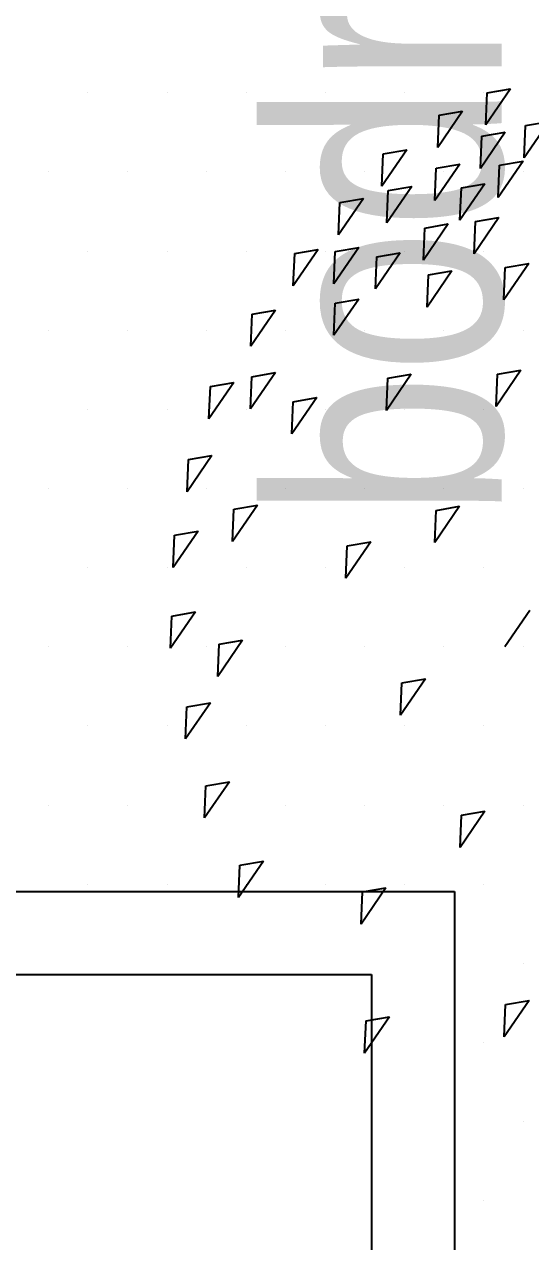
# Model space of a CAD drawing. Header units: millimetres. Extents: x 43168.9 to 43194.6, y -25545.1 to -25543.4.
# Drawn here: x 43172.2753 to 43172.2997, y -25544.6557 to -25544.5971 of the extents above; entities that cross this region are included whole.
import ezdxf

# ---------------------------------------------------------------- set-up
doc = ezdxf.new("R2010")
doc.units = ezdxf.units.MM
doc.header["$LTSCALE"] = 200
doc.layers.add('agac_sgh', color=7, linetype='Continuous', true_color=0x244700)
doc.layers.add('cim_sgh', color=7, linetype='Continuous', true_color=0x248f00)
for name, color, linetype in [('merdi_sgh', 3, 'Continuous'), ('vaziyet-01_sgh', 33, 'Continuous'), ('yazi-merdi_sgh', 9, 'Continuous')]:
    doc.layers.add(name, color=color, linetype=linetype)
doc.styles.add('text2', font='arial.ttf')

msp = doc.modelspace()

# ---------------------------------------------------------------- linework, layer by layer
at = {"layer": 'agac_sgh', "color": 0}
for p, q in [((43172.298758, -25544.600245), (43172.297559, -25544.601991)), ((43172.297626, -25544.600441), (43172.298758, -25544.600245)), ((43172.297559, -25544.601991), (43172.297626, -25544.600441)), ((43172.296444, -25544.601322), (43172.295245, -25544.603068)), ((43172.295245, -25544.603068), (43172.295312, -25544.601518)), ((43172.295312, -25544.601518), (43172.296444, -25544.601322)), ((43172.300611, -25544.601824), (43172.299412, -25544.60357)), ((43172.299412, -25544.60357), (43172.299479, -25544.60202)), ((43172.299479, -25544.60202), (43172.300611, -25544.601824)), ((43172.298498, -25544.602335), (43172.297299, -25544.604081)), ((43172.297299, -25544.604081), (43172.297367, -25544.602531)), ((43172.297367, -25544.602531), (43172.298498, -25544.602335)), ((43172.293753, -25544.603189), (43172.292554, -25544.604935)), ((43172.292621, -25544.603385), (43172.293753, -25544.603189)), ((43172.292554, -25544.604935), (43172.292621, -25544.603385)), ((43172.299354, -25544.603733), (43172.298155, -25544.605478)), ((43172.298222, -25544.603929), (43172.299354, -25544.603733)), ((43172.29631, -25544.603873), (43172.295111, -25544.605619)), ((43172.295111, -25544.605619), (43172.295178, -25544.604069)), ((43172.295178, -25544.604069), (43172.29631, -25544.603873)), ((43172.298155, -25544.605478), (43172.298222, -25544.603929)), ((43172.293996, -25544.60495), (43172.292797, -25544.606696)), ((43172.292864, -25544.605146), (43172.293996, -25544.60495)), ((43172.297518, -25544.604824), (43172.296318, -25544.606569)), ((43172.296318, -25544.606569), (43172.296386, -25544.60502)), ((43172.296386, -25544.60502), (43172.297518, -25544.604824)), ((43172.291665, -25544.605531), (43172.290466, -25544.607277)), ((43172.290533, -25544.605727), (43172.291665, -25544.605531)), ((43172.292797, -25544.606696), (43172.292864, -25544.605146)), ((43172.290466, -25544.607277), (43172.290533, -25544.605727)), ((43172.295753, -25544.606756), (43172.294554, -25544.608501)), ((43172.294621, -25544.606952), (43172.295753, -25544.606756)), ((43172.298197, -25544.606445), (43172.296998, -25544.60819)), ((43172.296998, -25544.60819), (43172.297065, -25544.606641)), ((43172.297065, -25544.606641), (43172.298197, -25544.606445)), ((43172.294554, -25544.608501), (43172.294621, -25544.606952)), ((43172.291439, -25544.607889), (43172.29024, -25544.609634)), ((43172.290307, -25544.608085), (43172.291439, -25544.607889)), ((43172.28949, -25544.607985), (43172.28829, -25544.60973)), ((43172.28829, -25544.60973), (43172.288358, -25544.608181)), ((43172.288358, -25544.608181), (43172.28949, -25544.607985)), ((43172.29024, -25544.609634), (43172.290307, -25544.608085)), ((43172.293443, -25544.608138), (43172.292244, -25544.609883)), ((43172.292244, -25544.609883), (43172.292311, -25544.608334)), ((43172.292311, -25544.608334), (43172.293443, -25544.608138)), ((43172.295933, -25544.609011), (43172.294734, -25544.610756)), ((43172.294801, -25544.609207), (43172.295933, -25544.609011)), ((43172.29963, -25544.60866), (43172.298431, -25544.610406)), ((43172.298431, -25544.610406), (43172.298499, -25544.608856)), ((43172.298499, -25544.608856), (43172.29963, -25544.60866)), ((43172.294734, -25544.610756), (43172.294801, -25544.609207)), ((43172.28744, -25544.6109), (43172.286241, -25544.612646)), ((43172.286308, -25544.611096), (43172.28744, -25544.6109)), ((43172.291443, -25544.610368), (43172.290244, -25544.612113)), ((43172.290244, -25544.612113), (43172.290311, -25544.610564)), ((43172.290311, -25544.610564), (43172.291443, -25544.610368)), ((43172.286241, -25544.612646), (43172.286308, -25544.611096)), ((43172.299253, -25544.613798), (43172.298054, -25544.615543)), ((43172.298121, -25544.613994), (43172.299253, -25544.613798)), ((43172.285427, -25544.614388), (43172.284228, -25544.616134)), ((43172.284295, -25544.614584), (43172.285427, -25544.614388)), ((43172.287431, -25544.613913), (43172.286232, -25544.615658)), ((43172.286232, -25544.615658), (43172.286299, -25544.614109)), ((43172.286299, -25544.614109), (43172.287431, -25544.613913)), ((43172.293971, -25544.613988), (43172.292772, -25544.615733)), ((43172.292772, -25544.615733), (43172.292839, -25544.614184)), ((43172.292839, -25544.614184), (43172.293971, -25544.613988)), ((43172.298054, -25544.615543), (43172.298121, -25544.613994)), ((43172.284228, -25544.616134), (43172.284295, -25544.614584)), ((43172.289418, -25544.615114), (43172.288219, -25544.61686)), ((43172.288219, -25544.61686), (43172.288286, -25544.61531)), ((43172.288286, -25544.61531), (43172.289418, -25544.615114)), ((43172.284371, -25544.617904), (43172.283172, -25544.61965)), ((43172.283239, -25544.6181), (43172.284371, -25544.617904)), ((43172.283172, -25544.61965), (43172.283239, -25544.6181)), ((43172.286564, -25544.620294), (43172.285364, -25544.62204)), ((43172.285364, -25544.62204), (43172.285432, -25544.62049)), ((43172.285432, -25544.62049), (43172.286564, -25544.620294)), ((43172.296298, -25544.620348), (43172.295099, -25544.622093)), ((43172.295099, -25544.622093), (43172.295166, -25544.620544)), ((43172.295166, -25544.620544), (43172.296298, -25544.620348)), ((43172.283705, -25544.621546), (43172.282505, -25544.623291)), ((43172.282505, -25544.623291), (43172.282573, -25544.621742)), ((43172.282573, -25544.621742), (43172.283705, -25544.621546)), ((43172.292022, -25544.622054), (43172.290823, -25544.6238)), ((43172.290823, -25544.6238), (43172.29089, -25544.62225)), ((43172.29089, -25544.62225), (43172.292022, -25544.622054)), ((43172.283579, -25544.625432), (43172.28238, -25544.627178)), ((43172.282447, -25544.625628), (43172.283579, -25544.625432)), ((43172.299681, -25544.625365), (43172.298482, -25544.627111)), ((43172.28238, -25544.627178), (43172.282447, -25544.625628)), ((43172.285847, -25544.626795), (43172.284648, -25544.62854)), ((43172.284648, -25544.62854), (43172.284715, -25544.626991)), ((43172.284715, -25544.626991), (43172.285847, -25544.626795)), ((43172.29465, -25544.628652), (43172.293451, -25544.630397)), ((43172.293451, -25544.630397), (43172.293519, -25544.628848)), ((43172.293519, -25544.628848), (43172.29465, -25544.628652)), ((43172.284296, -25544.6298), (43172.283097, -25544.631546)), ((43172.283097, -25544.631546), (43172.283164, -25544.629996)), ((43172.283164, -25544.629996), (43172.284296, -25544.6298)), ((43172.285214, -25544.633602), (43172.284015, -25544.635348)), ((43172.284082, -25544.633798), (43172.285214, -25544.633602)), ((43172.284015, -25544.635348), (43172.284082, -25544.633798)), ((43172.29752, -25544.635019), (43172.296321, -25544.636764)), ((43172.296321, -25544.636764), (43172.296388, -25544.635215)), ((43172.296388, -25544.635215), (43172.29752, -25544.635019)), ((43172.286849, -25544.637425), (43172.28565, -25544.639171)), ((43172.28565, -25544.639171), (43172.285717, -25544.637621)), ((43172.285717, -25544.637621), (43172.286849, -25544.637425)), ((43172.292754, -25544.63871), (43172.291555, -25544.640456)), ((43172.291555, -25544.640456), (43172.291622, -25544.638906)), ((43172.291622, -25544.638906), (43172.292754, -25544.63871)), ((43172.299648, -25544.644136), (43172.298449, -25544.645881)), ((43172.298516, -25544.644332), (43172.299648, -25544.644136)), ((43172.298449, -25544.645881), (43172.298516, -25544.644332)), ((43172.292924, -25544.644923), (43172.291725, -25544.646669)), ((43172.291725, -25544.646669), (43172.291792, -25544.645119)), ((43172.291792, -25544.645119), (43172.292924, -25544.644923))]:
    msp.add_line(p, q, dxfattribs=at)
at = {"layer": 'cim_sgh'}
for p, q in [((43172.2784, -25544.60044), (43172.2784, -25544.60044)), ((43172.28221, -25544.60044), (43172.28221, -25544.60044)), ((43172.28602, -25544.60044), (43172.28602, -25544.60044)), ((43172.28983, -25544.60044), (43172.28983, -25544.60044)), ((43172.29364, -25544.60044), (43172.29364, -25544.60044)), ((43172.29745, -25544.60044), (43172.29745, -25544.60044)), ((43172.276495, -25544.60425), (43172.276495, -25544.60425)), ((43172.280305, -25544.60425), (43172.280305, -25544.60425)), ((43172.284115, -25544.60425), (43172.284115, -25544.60425)), ((43172.287925, -25544.60425), (43172.287925, -25544.60425)), ((43172.291735, -25544.60425), (43172.291735, -25544.60425)), ((43172.295545, -25544.60425), (43172.295545, -25544.60425)), ((43172.299355, -25544.60425), (43172.299355, -25544.60425)), ((43172.2784, -25544.60806), (43172.2784, -25544.60806)), ((43172.28221, -25544.60806), (43172.28221, -25544.60806)), ((43172.28602, -25544.60806), (43172.28602, -25544.60806)), ((43172.28983, -25544.60806), (43172.28983, -25544.60806)), ((43172.29364, -25544.60806), (43172.29364, -25544.60806)), ((43172.29745, -25544.60806), (43172.29745, -25544.60806)), ((43172.276495, -25544.61187), (43172.276495, -25544.61187)), ((43172.280305, -25544.61187), (43172.280305, -25544.61187)), ((43172.284115, -25544.61187), (43172.284115, -25544.61187)), ((43172.287925, -25544.61187), (43172.287925, -25544.61187)), ((43172.291735, -25544.61187), (43172.291735, -25544.61187)), ((43172.295545, -25544.61187), (43172.295545, -25544.61187)), ((43172.299355, -25544.61187), (43172.299355, -25544.61187)), ((43172.2784, -25544.61568), (43172.2784, -25544.61568)), ((43172.28221, -25544.61568), (43172.28221, -25544.61568)), ((43172.28602, -25544.61568), (43172.28602, -25544.61568)), ((43172.28983, -25544.61568), (43172.28983, -25544.61568)), ((43172.29364, -25544.61568), (43172.29364, -25544.61568)), ((43172.29745, -25544.61568), (43172.29745, -25544.61568)), ((43172.276495, -25544.61949), (43172.276495, -25544.61949)), ((43172.280305, -25544.61949), (43172.280305, -25544.61949)), ((43172.284115, -25544.61949), (43172.284115, -25544.61949)), ((43172.287925, -25544.61949), (43172.287925, -25544.61949)), ((43172.291735, -25544.61949), (43172.291735, -25544.61949)), ((43172.295545, -25544.61949), (43172.295545, -25544.61949)), ((43172.299355, -25544.61949), (43172.299355, -25544.61949)), ((43172.2784, -25544.6233), (43172.2784, -25544.6233)), ((43172.28221, -25544.6233), (43172.28221, -25544.6233)), ((43172.28602, -25544.6233), (43172.28602, -25544.6233)), ((43172.28983, -25544.6233), (43172.28983, -25544.6233)), ((43172.29364, -25544.6233), (43172.29364, -25544.6233)), ((43172.29745, -25544.6233), (43172.29745, -25544.6233)), ((43172.276495, -25544.62711), (43172.276495, -25544.62711)), ((43172.280305, -25544.62711), (43172.280305, -25544.62711)), ((43172.284115, -25544.62711), (43172.284115, -25544.62711)), ((43172.287925, -25544.62711), (43172.287925, -25544.62711)), ((43172.291735, -25544.62711), (43172.291735, -25544.62711)), ((43172.295545, -25544.62711), (43172.295545, -25544.62711)), ((43172.299355, -25544.62711), (43172.299355, -25544.62711)), ((43172.2784, -25544.63092), (43172.2784, -25544.63092)), ((43172.28221, -25544.63092), (43172.28221, -25544.63092)), ((43172.28602, -25544.63092), (43172.28602, -25544.63092)), ((43172.28983, -25544.63092), (43172.28983, -25544.63092)), ((43172.29364, -25544.63092), (43172.29364, -25544.63092)), ((43172.29745, -25544.63092), (43172.29745, -25544.63092)), ((43172.276495, -25544.63473), (43172.276495, -25544.63473)), ((43172.280305, -25544.63473), (43172.280305, -25544.63473)), ((43172.284115, -25544.63473), (43172.284115, -25544.63473)), ((43172.287925, -25544.63473), (43172.287925, -25544.63473)), ((43172.291735, -25544.63473), (43172.291735, -25544.63473)), ((43172.295545, -25544.63473), (43172.295545, -25544.63473)), ((43172.299355, -25544.63473), (43172.299355, -25544.63473)), ((43172.2784, -25544.63854), (43172.2784, -25544.63854)), ((43172.28221, -25544.63854), (43172.28221, -25544.63854)), ((43172.28602, -25544.63854), (43172.28602, -25544.63854)), ((43172.28983, -25544.63854), (43172.28983, -25544.63854)), ((43172.29364, -25544.63854), (43172.29364, -25544.63854)), ((43172.29745, -25544.63854), (43172.29745, -25544.63854)), ((43172.299355, -25544.64235), (43172.299355, -25544.64235)), ((43172.29745, -25544.64616), (43172.29745, -25544.64616)), ((43172.299355, -25544.64997), (43172.299355, -25544.64997)), ((43172.29745, -25544.65378), (43172.29745, -25544.65378))]:
    msp.add_line(p, q, dxfattribs=at)
at = {"layer": 'merdi_sgh'}
for p, q in [((43172.212062, -25544.642882), (43172.292062, -25544.642882)), ((43172.292062, -25544.642882), (43172.292062, -25544.760882))]:
    msp.add_line(p, q, dxfattribs=at)
at = {"layer": 'vaziyet-01_sgh'}
for p, q in [((43172.208062, -25544.638882), (43172.296062, -25544.638882)), ((43172.296062, -25544.638882), (43172.296062, -25544.7678))]:
    msp.add_line(p, q, dxfattribs=at)

# ---------------------------------------------------------------- texts
at = {"layer": 'yazi-merdi_sgh', "style": 'text2', "width": 0.8}
msp.add_text('bodrum kat izi', height=0.0112, rotation=90, dxfattribs=at).set_placement((43172.298325, -25544.620924))

doc.saveas('drawing.dxf')
